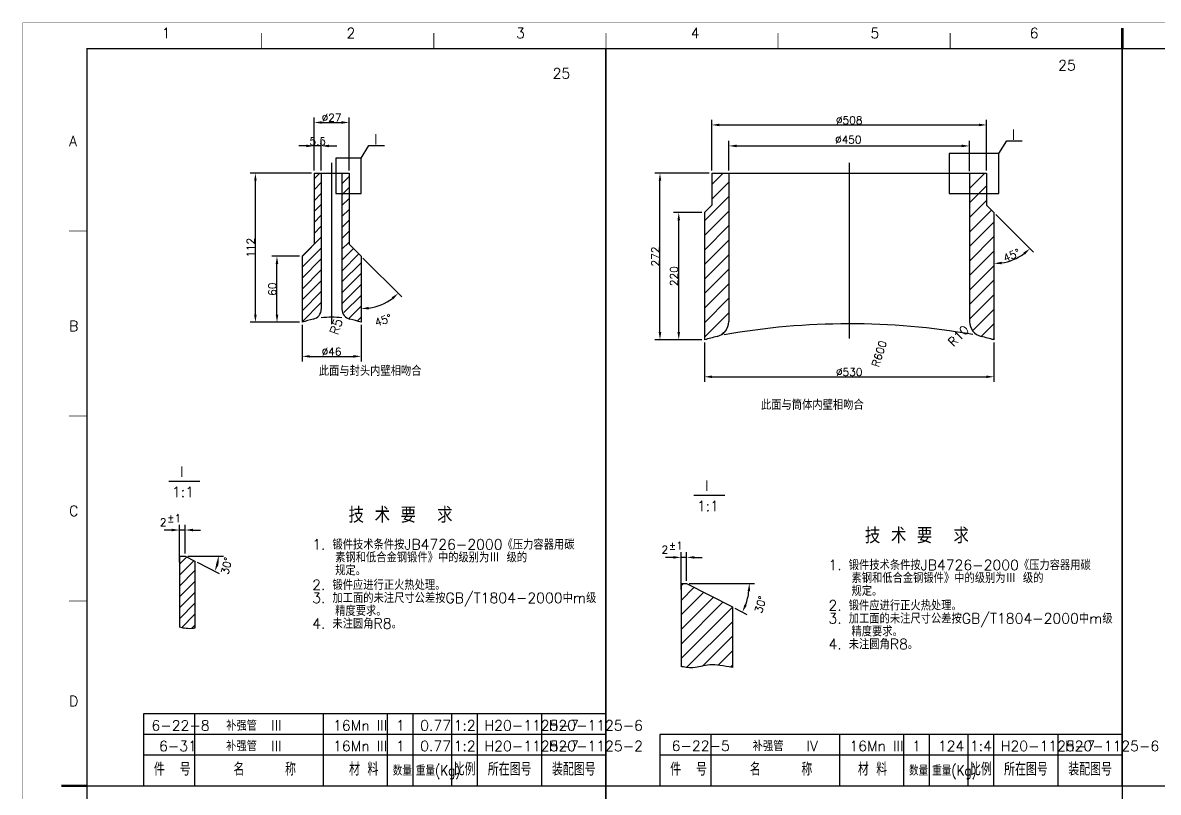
# Model space of a CAD drawing. Extents: x 49444 to 186655, y 41039 to 60167.
# Drawn here: x 156462 to 163093, y 51701 to 56194 of the extents above; entities that cross this region are included whole.
import ezdxf
from ezdxf.enums import TextEntityAlignment as Align

# ---------------------------------------------------------------- set-up
doc = ezdxf.new("R2010")
doc.units = 0
doc.header["$LTSCALE"] = 60
doc.header["$MEASUREMENT"] = 0
doc.header["$PDMODE"] = 3
doc.header["$PDSIZE"] = 0.001
doc.layers.get('0').update_dxf_attribs({"linetype": 'CONTINUOUS'})
doc.layers.get('DEFPOINTS').update_dxf_attribs({"linetype": 'CONTINUOUS'})
doc.styles.get("Standard").update_dxf_attribs({"font": 'txt_l', "bigfont": 'hztxt_l'})
doc.dimstyles.get("Standard").update_dxf_attribs({"dimtxt": 0.18, "dimasz": 0.18, "dimexe": 0.18, "dimexo": 0.0625, "dimgap": 0.09, "dimtad": 0, "dimtih": 1, "dimtoh": 1, "dimdec": 4, "dimzin": 0, "dimdsep": 46, "dimtxsty": 'Standard', "dimcen": 0.09, "dimadec": 0, "dimazin": 0, "dimtfac": 1, "dimtdec": 4, "dimtofl": 0, "dimtmove": 0, "dimatfit": 3, "dimfxl": 0, "dimtolj": 1, "dimtzin": 0, "dimarcsym": 0})
doc.dimstyles.new('STANDARD$0', dxfattribs={"dimtxt": 3, "dimasz": 3, "dimexe": 2, "dimexo": 1, "dimgap": 0.5, "dimtad": 1, "dimdec": 0, "dimzin": 0, "dimdsep": 46, "dimtxsty": 'Standard', "dimcen": 1, "dimclrd": 256, "dimclre": 256, "dimclrt": 256, "dimadec": 0, "dimazin": 0, "dimtfac": 1.5, "dimtdec": 3, "dimtix": 1, "dimtmove": 0, "dimatfit": 2, "dimfxl": 0, "dimtolj": 1, "dimarcsym": 0})

# ---------------------------------------------------------------- blocks, each defined once
blk = doc.blocks.new('*D297')
at = {"color": 0, "lineweight": -2}
blk.add_line((162144, 55075.3), (162365.4, 54854.6), dxfattribs=at)
blk.add_arc((162133.3, 55085.9), 297.6, 278.67096, 306.4117, dxfattribs=at)
at = {"color": 0}
for points in [[(162305.1, 54852.1), (162314.9, 54840.7), (162344.1, 54875.8)], [(162178.8, 54784.2), (162177.6, 54799.2), (162133.3, 54788.3)]]:
    blk.add_solid(points, dxfattribs=at)
at = {"layer": 'DEFPOINTS', "color": 0}
for p in [(162065.8, 55153.2), (162133.3, 55085.9), (162133.3, 55085.9), (162210.5, 54798.5), (162133.3, 54343.3)]:
    blk.add_point(p, dxfattribs=at)
at = {"color": 0, "insert": (162236.9, 54836.3), "char_height": 45, "attachment_point": 5, "rotation": 22.54133}
blk.add_mtext('\\A1;45°', dxfattribs=at)
blk = doc.blocks.new('*D299')
at = {"lineweight": -2}
for p, q in [((160470.5, 55316.5), (160153.3, 55316.5)), ((160183.3, 54388.3), (160183.3, 55271.5)), ((160428, 54343.3), (160153.3, 54343.3))]:
    blk.add_line(p, q, dxfattribs=at)
for points in [[(160175.8, 55271.5), (160190.8, 55271.5), (160183.3, 55316.5)], [(160175.8, 54388.3), (160190.8, 54388.3), (160183.3, 54343.3)]]:
    blk.add_solid(points)
at = {"layer": 'DEFPOINTS', "color": 0}
for p in [(160183.3, 55316.5), (160485.5, 55316.5), (160443, 54343.3)]:
    blk.add_point(p, dxfattribs=at)
at = {"insert": (160155.9, 54829.9), "char_height": 45, "attachment_point": 5, "rotation": 90}
blk.add_mtext('\\A1;272', dxfattribs=at)
blk = doc.blocks.new('*D298')
at = {"lineweight": -2}
for p, q in [((160428, 55085.9), (160262.9, 55085.9)), ((160292.9, 54388.3), (160292.9, 55040.9)), ((160428, 54343.3), (160262.9, 54343.3))]:
    blk.add_line(p, q, dxfattribs=at)
for points in [[(160285.4, 55040.9), (160300.4, 55040.9), (160292.9, 55085.9)], [(160285.4, 54388.3), (160300.4, 54388.3), (160292.9, 54343.3)]]:
    blk.add_solid(points)
at = {"layer": 'DEFPOINTS', "color": 0}
for p in [(160292.9, 55085.9), (160443, 55085.9), (160443, 54343.3)]:
    blk.add_point(p, dxfattribs=at)
at = {"insert": (160265.6, 54714.6), "char_height": 45, "attachment_point": 5, "rotation": 90}
blk.add_mtext('\\A1;220', dxfattribs=at)
blk = doc.blocks.new('*X4')
at = {"color": 0}
for p, q in [((1770.92, 130.43), (1771.88, 131.4)), ((1770.92, 124.77), (1776.03, 129.89)), ((1770.92, 119.12), (1779.77, 127.97)), ((1770.92, 113.46), (1783.5, 126.04)), ((1770.92, 107.8), (1787.24, 124.12)), ((1770.92, 102.15), (1790.92, 122.15)), ((1773.09, 98.66), (1790.92, 116.49)), ((1779.32, 99.23), (1790.92, 110.83)), ((1785.32, 99.58), (1790.92, 105.18)), ((1790.2, 98.8), (1790.92, 99.52))]:
    blk.add_line(p, q, dxfattribs=at)
blk = doc.blocks.new('*D288')
at = {"lineweight": -2}
for p, q in [((160261.3, 53072.7), (160216.3, 53072.7)), ((160306.3, 52885), (160306.3, 53102.7)), ((160339.2, 53072.7), (160306.3, 53072.7)), ((160339.2, 52935.7), (160339.2, 53102.7)), ((160384.2, 53072.7), (160429.2, 53072.7))]:
    blk.add_line(p, q, dxfattribs=at)
for points in [[(160261.3, 53080.2), (160261.3, 53065.2), (160306.3, 53072.7)], [(160384.2, 53080.2), (160384.2, 53065.2), (160339.2, 53072.7)]]:
    blk.add_solid(points)
at = {"layer": 'DEFPOINTS', "color": 0}
for p in [(160306.3, 53072.7), (160339.2, 52920.7), (160306.3, 52870)]:
    blk.add_point(p, dxfattribs=at)
at = {"insert": (160210.9, 53117.7), "char_height": 45, "attachment_point": 5}
blk.add_mtext('\\A1;2', dxfattribs=at)
blk = doc.blocks.new('*D300')
at = {"lineweight": -2}
for p, q in [((160443, 54328.3), (160443, 54097.2)), ((162133.3, 54328.3), (162133.3, 54097.2)), ((160488, 54127.2), (162088.3, 54127.2))]:
    blk.add_line(p, q, dxfattribs=at)
for points in [[(160488, 54134.7), (160488, 54119.7), (160443, 54127.2)], [(162088.3, 54134.7), (162088.3, 54119.7), (162133.3, 54127.2)]]:
    blk.add_solid(points)
at = {"layer": 'DEFPOINTS', "color": 0}
for p in [(160443, 54343.3), (162133.3, 54343.3), (162133.3, 54127.2)]:
    blk.add_point(p, dxfattribs=at)
at = {"insert": (161288.2, 54154.6), "char_height": 45, "attachment_point": 5}
blk.add_mtext('\\A1;%%c530', dxfattribs=at)
blk = doc.blocks.new('*D287')
at = {"color": 0, "lineweight": -2}
for p, q in [((160354.2, 52920.7), (160735.4, 52920.7)), ((160619.7, 52776.4), (160691.5, 52739.4))]:
    blk.add_line(p, q, dxfattribs=at)
blk.add_arc((160339.2, 52920.7), 366.2, 339.80898, 352.95512, dxfattribs=at)
at = {"color": 0}
for points in [[(160695.2, 52876.3), (160710.1, 52875.4), (160705.4, 52920.7)], [(160689.8, 52791.3), (160676, 52797.4), (160664.8, 52753.1)]]:
    blk.add_solid(points, dxfattribs=at)
at = {"layer": 'DEFPOINTS', "color": 0}
for p in [(160306.3, 52920.7), (160339.2, 52920.7), (160339.2, 52920.7), (160700.8, 52863), (160606.4, 52783.2)]:
    blk.add_point(p, dxfattribs=at)
at = {"color": 0, "insert": (160770.4, 52797.7), "char_height": 45, "attachment_point": 5, "rotation": 74.07296}
blk.add_mtext('\\A1;30%%d', dxfattribs=at)
blk = doc.blocks.new('*D302')
at = {"lineweight": -2}
for p, q in [((160485.5, 55331.5), (160485.5, 55627.5)), ((160530.5, 55597.5), (162045.9, 55597.5)), ((162090.9, 55331.5), (162090.9, 55627.5))]:
    blk.add_line(p, q, dxfattribs=at)
for points in [[(160530.5, 55605), (160530.5, 55590), (160485.5, 55597.5)], [(162045.9, 55605), (162045.9, 55590), (162090.9, 55597.5)]]:
    blk.add_solid(points)
at = {"layer": 'DEFPOINTS', "color": 0}
for p in [(162090.9, 55597.5), (160485.5, 55316.5), (162090.9, 55316.5)]:
    blk.add_point(p, dxfattribs=at)
at = {"insert": (161288.2, 55624.9), "char_height": 45, "attachment_point": 5}
blk.add_mtext('\\A1;%%c508', dxfattribs=at)
blk = doc.blocks.new('*X7')
at = {"color": 0}
for p, q in [((2253.92, 596.46), (2258.41, 600.96)), ((2253.92, 590.8), (2260.59, 597.47)), ((2354.27, 600.65), (2354.58, 600.96)), ((2354.27, 594.99), (2360.24, 600.96)), ((2354.27, 589.34), (2357.95, 593.01)), ((2357.95, 593.01), (2360.94, 596.01)), ((2251.09, 582.31), (2260.59, 591.81)), ((2354.27, 583.68), (2360.94, 590.35)), ((2251.09, 576.66), (2260.59, 586.16)), ((2354.27, 578.02), (2362.8, 586.55)), ((2251.09, 571), (2260.59, 580.5)), ((2354.27, 572.37), (2363.77, 581.87)), ((2251.09, 565.34), (2260.59, 574.84)), ((2354.27, 566.71), (2363.77, 576.21)), ((2354.27, 561.05), (2363.77, 570.55)), ((2251.09, 559.69), (2260.59, 569.19)), ((2251.09, 554.03), (2260.59, 563.53)), ((2354.27, 555.4), (2363.77, 564.9)), ((2251.09, 548.37), (2260.59, 557.87)), ((2354.27, 549.74), (2363.77, 559.24)), ((2354.27, 544.08), (2363.77, 553.58)), ((2251.09, 542.72), (2260.59, 552.22)), ((2251.09, 537.06), (2260.59, 546.56)), ((2355.46, 539.6), (2363.77, 547.92)), ((2257.79, 538.1), (2259.66, 539.98)), ((2358.86, 537.35), (2363.77, 542.27)), ((2363.35, 536.19), (2363.77, 536.61))]:
    blk.add_line(p, q, dxfattribs=at)
blk = doc.blocks.new('*D301')
at = {"lineweight": -2}
for p, q in [((160585.5, 55331.5), (160585.5, 55505)), ((161990.8, 55326.9), (161990.8, 55505)), ((160630.5, 55475), (161945.8, 55475))]:
    blk.add_line(p, q, dxfattribs=at)
for points in [[(160630.5, 55482.5), (160630.5, 55467.5), (160585.5, 55475)], [(161945.8, 55482.5), (161945.8, 55467.5), (161990.8, 55475)]]:
    blk.add_solid(points)
at = {"layer": 'DEFPOINTS', "color": 0}
for p in [(161990.8, 55475), (160585.5, 55316.5), (161990.8, 55311.9)]:
    blk.add_point(p, dxfattribs=at)
at = {"insert": (161283.2, 55511.7), "char_height": 45, "attachment_point": 5}
blk.add_mtext('\\A1;%%c450', dxfattribs=at)
blk = doc.blocks.new('*D296')
at = {"lineweight": -2}
for p, q in [((158163.7, 55331.5), (158163.7, 55642)), ((158367.7, 55331.5), (158367.7, 55642)), ((158208.7, 55612), (158322.7, 55612))]:
    blk.add_line(p, q, dxfattribs=at)
for points in [[(158208.7, 55619.5), (158208.7, 55604.5), (158163.7, 55612)], [(158322.7, 55619.5), (158322.7, 55604.5), (158367.7, 55612)]]:
    blk.add_solid(points)
at = {"layer": 'DEFPOINTS', "color": 0}
for p in [(158367.7, 55612), (158163.7, 55316.5), (158367.7, 55316.5)]:
    blk.add_point(p, dxfattribs=at)
at = {"insert": (158265.7, 55639.4), "char_height": 45, "attachment_point": 5}
blk.add_mtext('\\A1;%%c27', dxfattribs=at)
blk = doc.blocks.new('*D295')
at = {"lineweight": -2}
for p, q in [((158163.7, 55331.5), (158163.7, 55505.1)), ((158205.7, 55331.5), (158205.7, 55505.1)), ((158118.7, 55475.1), (158073.7, 55475.1)), ((158205.7, 55475.1), (158163.7, 55475.1)), ((158250.7, 55475.1), (158295.7, 55475.1))]:
    blk.add_line(p, q, dxfattribs=at)
for points in [[(158118.7, 55482.6), (158118.7, 55467.6), (158163.7, 55475.1)], [(158250.7, 55482.6), (158250.7, 55467.6), (158205.7, 55475.1)]]:
    blk.add_solid(points)
at = {"layer": 'DEFPOINTS', "color": 0}
for p in [(158163.7, 55475.1), (158163.7, 55316.5), (158205.7, 55316.5)]:
    blk.add_point(p, dxfattribs=at)
at = {"insert": (158184.7, 55502.5), "char_height": 45, "attachment_point": 5}
blk.add_mtext('\\A1;5.5', dxfattribs=at)
blk = doc.blocks.new('*D291')
at = {"color": 0, "lineweight": -2}
blk.add_line((158448.8, 54820.7), (158676.4, 54593.4), dxfattribs=at)
blk.add_arc((158438.2, 54831.3), 306.7, 278.41487, 306.61989, dxfattribs=at)
at = {"color": 0}
for points in [[(158616.2, 54590.9), (158626, 54579.5), (158655.2, 54614.6)], [(158483.6, 54520.5), (158482.5, 54535.4), (158438.2, 54524.7)]]:
    blk.add_solid(points, dxfattribs=at)
at = {"layer": 'DEFPOINTS', "color": 0}
for p in [(158367.7, 54901.7), (158438.2, 54831.3), (158438.2, 54831.3), (158591.6, 54565.8), (158438.2, 54445.2)]:
    blk.add_point(p, dxfattribs=at)
at = {"color": 0, "insert": (158566.8, 54457.3), "char_height": 45, "attachment_point": 5, "rotation": 18.97513}
blk.add_mtext('\\A1;45°', dxfattribs=at)
blk = doc.blocks.new('*D293')
at = {"lineweight": -2}
for p, q in [((158078.2, 54831.3), (157916.8, 54831.3)), ((157946.8, 54490.2), (157946.8, 54786.3)), ((158078.2, 54445.2), (157916.8, 54445.2))]:
    blk.add_line(p, q, dxfattribs=at)
for points in [[(157939.3, 54786.3), (157954.3, 54786.3), (157946.8, 54831.3)], [(157939.3, 54490.2), (157954.3, 54490.2), (157946.8, 54445.2)]]:
    blk.add_solid(points)
at = {"layer": 'DEFPOINTS', "color": 0}
for p in [(157946.8, 54831.3), (158093.2, 54831.3), (158093.2, 54445.2)]:
    blk.add_point(p, dxfattribs=at)
at = {"insert": (157919.5, 54638.2), "char_height": 45, "attachment_point": 5, "rotation": 90}
blk.add_mtext('\\A1;60', dxfattribs=at)
blk = doc.blocks.new('*X10')
at = {"color": 0}
for p, q in [((3255.29, 272.71), (3257.55, 274.97)), ((3255.29, 268.47), (3258.09, 271.27)), ((3266.09, 270.78), (3268.89, 273.58)), ((3255.29, 264.23), (3258.09, 267.03)), ((3266.09, 266.54), (3266.57, 267.03)), ((3266.57, 267.03), (3268.89, 269.34)), ((3255.29, 259.98), (3258.09, 262.78)), ((3266.09, 262.3), (3268.89, 265.1)), ((3266.09, 258.06), (3268.89, 260.86)), ((3255.29, 255.74), (3258.09, 258.54)), ((3266.09, 253.81), (3268.89, 256.61)), ((3255.29, 251.5), (3258.09, 254.3)), ((3266.09, 249.57), (3268.89, 252.37)), ((3250.59, 242.56), (3258.09, 250.06)), ((3266.09, 245.33), (3268.89, 248.13)), ((3250.59, 238.31), (3258.09, 245.81)), ((3266.09, 241.09), (3270.61, 245.61)), ((3266.09, 236.84), (3272.73, 243.49)), ((3250.59, 234.07), (3258.09, 241.57)), ((3266.09, 232.6), (3273.59, 240.1)), ((3250.59, 229.83), (3258.09, 237.33)), ((3266.09, 228.36), (3273.59, 235.86)), ((3250.59, 225.59), (3258.09, 233.09)), ((3266.09, 224.12), (3273.59, 231.62)), ((3250.59, 221.34), (3258.09, 228.84)), ((3266.87, 220.65), (3273.59, 227.37)), ((3250.59, 217.1), (3258.09, 224.6)), ((3268.98, 218.52), (3273.59, 223.13)), ((3272.08, 217.38), (3273.59, 218.89))]:
    blk.add_line(p, q, dxfattribs=at)
blk = doc.blocks.new('*D292')
at = {"lineweight": -2}
for p, q in [((158148.7, 55316.5), (157790.8, 55316.5)), ((157820.8, 54490.2), (157820.8, 55271.5)), ((158078.2, 54445.2), (157790.8, 54445.2))]:
    blk.add_line(p, q, dxfattribs=at)
for points in [[(157813.3, 55271.5), (157828.3, 55271.5), (157820.8, 55316.5)], [(157813.3, 54490.2), (157828.3, 54490.2), (157820.8, 54445.2)]]:
    blk.add_solid(points)
at = {"layer": 'DEFPOINTS', "color": 0}
for p in [(157820.8, 55316.5), (158163.7, 55316.5), (158093.2, 54445.2)]:
    blk.add_point(p, dxfattribs=at)
at = {"insert": (157793.4, 54880.8), "char_height": 45, "attachment_point": 5, "rotation": 90}
blk.add_mtext('\\A1;112', dxfattribs=at)
blk = doc.blocks.new('*D273')
at = {"lineweight": -2}
for p, q in [((157377.6, 53045), (157377.6, 53262.6)), ((157410.5, 53095.7), (157410.5, 53262.6)), ((157332.6, 53232.6), (157287.6, 53232.6)), ((157410.5, 53232.6), (157377.6, 53232.6)), ((157455.5, 53232.6), (157500.5, 53232.6))]:
    blk.add_line(p, q, dxfattribs=at)
for points in [[(157332.6, 53240.1), (157332.6, 53225.1), (157377.6, 53232.6)], [(157455.5, 53240.1), (157455.5, 53225.1), (157410.5, 53232.6)]]:
    blk.add_solid(points)
at = {"layer": 'DEFPOINTS', "color": 0}
for p in [(157377.6, 53232.6), (157410.5, 53080.7), (157377.6, 53030)]:
    blk.add_point(p, dxfattribs=at)
at = {"insert": (157282.2, 53277.6), "char_height": 45, "attachment_point": 5}
blk.add_mtext('\\A1;2', dxfattribs=at)
blk = doc.blocks.new('*D272')
at = {"color": 0, "lineweight": -2}
for p, q in [((157425.5, 53080.7), (157635, 53080.7)), ((157481, 53044.4), (157610.1, 52977.9))]:
    blk.add_line(p, q, dxfattribs=at)
blk.add_arc((157410.5, 53080.7), 194.5, 346.049, 346.7151, dxfattribs=at)
at = {"color": 0}
for points in [[(157592.4, 53036.8), (157607.3, 53035.1), (157605, 53080.7)], [(157606.3, 53031.1), (157592.3, 53036.4), (157583.4, 52991.6)]]:
    blk.add_solid(points, dxfattribs=at)
at = {"layer": 'DEFPOINTS', "color": 0}
for p in [(157377.6, 53080.7), (157410.5, 53080.7), (157410.5, 53080.7), (157467.6, 53051.2), (157595.3, 53020)]:
    blk.add_point(p, dxfattribs=at)
at = {"color": 0, "insert": (157652.1, 53023.2), "char_height": 45, "attachment_point": 5, "rotation": 76.62343}
blk.add_mtext('\\A1;30%%d', dxfattribs=at)
blk = doc.blocks.new('*X11')
at = {"color": 0}
for p, q in [((3202.89, 122.73), (3205.73, 125.58)), ((3202.89, 118.49), (3208.54, 124.14)), ((3202.89, 114.24), (3208.89, 120.24)), ((3202.89, 110), (3208.89, 116)), ((3202.89, 105.76), (3208.89, 111.76)), ((3202.89, 101.52), (3208.89, 107.52)), ((3203.63, 98.02), (3208.89, 103.27)), ((3207.52, 97.67), (3208.89, 99.03))]:
    blk.add_line(p, q, dxfattribs=at)
blk = doc.blocks.new('*D294')
at = {"lineweight": -2}
for p, q in [((158093.2, 54430.2), (158093.2, 54216.4)), ((158438.2, 54430.2), (158438.2, 54216.4)), ((158138.2, 54246.4), (158393.2, 54246.4))]:
    blk.add_line(p, q, dxfattribs=at)
for points in [[(158138.2, 54253.9), (158138.2, 54238.9), (158093.2, 54246.4)], [(158393.2, 54253.9), (158393.2, 54238.9), (158438.2, 54246.4)]]:
    blk.add_solid(points)
at = {"layer": 'DEFPOINTS', "color": 0}
for p in [(158093.2, 54445.2), (158438.2, 54445.2), (158438.2, 54246.4)]:
    blk.add_point(p, dxfattribs=at)
at = {"insert": (158265.7, 54273.7), "char_height": 45, "attachment_point": 5}
blk.add_mtext('\\A1;%%c46', dxfattribs=at)

msp = doc.modelspace()

# ---------------------------------------------------------------- linework, layer by layer
for p, q in [((159867.696128, 47433.6982), (159867.696123, 56043.698194)), ((162882.696123, 51738.698194), (162882.696123, 56043.698194)), ((158265.683532, 55375.970492), (158265.683532, 54435.02492)), ((158437.876025, 55403.733849), (158290.241828, 55403.733849)), ((158290.241828, 55403.733849), (158290.241828, 55197.304308)), ((158437.876025, 55197.304308), (158437.876025, 55403.733849)), ((161288.183521, 55375.970471), (161288.183521, 54350.280442)), ((161871.848474, 55431.107874), (161871.848474, 55197.304288)), ((162161.999977, 55431.107874), (161871.848474, 55431.107874)), ((162161.999977, 55197.304288), (162161.999977, 55431.107874)), ((158290.241828, 55197.304308), (158437.876025, 55197.304308)), ((161871.848474, 55197.304288), (162161.999977, 55197.304288)), ((157316.151571, 53518.135519), (157496.915034, 53518.135519)), ((160381.774574, 53435.909712), (160562.538037, 53435.909712)), ((157410.499263, 53232.423825), (157374.611722, 53232.423825)), ((160339.190319, 53072.509034), (160303.302778, 53072.509034))]:
    msp.add_line(p, q)
at = {"const_width": 1.5}
msp.add_lwpolyline([(156462.696128, 47283.6982), (169077.696128, 47283.6982), (169077.696128, 56193.6982), (156462.696128, 56193.6982), (156462.696128, 47283.6982, 1.9635677679)], format="xyb", dxfattribs=at)
for points, format in [([(162882.696128, 56163.6982, 15, 15, 0), (162882.696128, 56043.6982, 15, 15, 0)], "xyseb"), ([(157857.696128, 56133.6982, 4.5, 4.5, 0), (157857.696128, 56043.6982, 4.5, 4.5, 0)], "xyseb"), ([(158862.696128, 56133.6982, 4.5, 4.5, 0), (158862.696128, 56043.6982, 4.5, 4.5, 0)], "xyseb"), ([(159867.696128, 56133.6982, 4.5, 4.5, 0), (159867.696128, 56043.6982, 4.5, 4.5, 0)], "xyseb"), ([(160872.696128, 56133.6982, 4.5, 4.5, 0), (160872.696128, 56043.6982, 4.5, 4.5, 0)], "xyseb"), ([(161877.696128, 56133.6982, 4.5, 4.5, 0), (161877.696128, 56043.6982, 4.5, 4.5, 0)], "xyseb"), ([(159867.696128, 47433.698194, 7.5, 7.5, 0), (159867.696128, 56043.698194, 7.5, 7.5, 0)], "xyseb"), ([(162882.696123, 51738.698194, 7.5, 7.5, 0), (162882.696123, 56043.698194, 7.5, 7.5, 0)], "xyseb"), ([(156837.696128, 54978.6982, 4.5, 4.5, 0), (156732.696128, 54978.6982, 4.5, 4.5, 0)], "xyseb"), ([(158158.237263, 54463.64368, 0.35374), (158205.683538, 54522.315685, 6.283185)], "xyb"), ([(158325.683538, 54522.315685, 0.35374), (158373.129813, 54463.64368, 4.501603)], "xyb"), ([(158158.237263, 54463.64368, 0.032957), (158093.183538, 54445.171015, 1.913364)], "xyb"), ([(158113.526704, 54453.079016, 0, 15, 0), (158122.470743, 54408.976815, 0, 0, 0), (158183.737218, 54115.610898, 0, 0, 0), (158768.496116, 54115.610525, 0, 0, 0)], "xyseb"), ([(158325.683538, 54471.492745, 0.058619), (158205.683538, 54471.492745, 1.687901)], "xyb"), ([(158346.100875, 54476.178076, 0, 15, 0), (158332.264244, 54433.358132, 0, 0, 0), (158309.514444, 54362.954783, 0, 0, 0)], "xyseb"), ([(158438.183538, 54445.171015, 0.032957), (158373.129813, 54463.64368, 1.36001)], "xyb"), ([(160516.806648, 54362.386294, 0.345888), (160585.521168, 54449.833009)], "xyb"), ([(161990.845113, 54449.833009, 0.345888), (162059.559633, 54362.386294, 4.473621)], "xyb"), ([(162010.161003, 54373.902304, 0.086944), (160558.591143, 54372.498169, 1.745215)], "xyb"), ([(161566.233241, 54420.678501, 0, 15, 0), (161551.689609, 54378.093494, 0, 0, 0), (161383.92139, 53908.782592, 0, 0, 0), (160790.158249, 53908.782592, 0, 0, 0)], "xyseb"), ([(162007.740586, 54392.497354, 0, 15, 0), (161975.904684, 54360.693654, 0, 0, 0), (161902.094283, 54286.957911, 0, 0, 0)], "xyseb"), ([(160516.806633, 54362.386294, 0.007314), (160443.021153, 54343.278724, 1.838818)], "xyb"), ([(162133.345128, 54343.278724, 0.007314), (162059.559648, 54362.386294, 1.332029)], "xyb"), ([(156837.696128, 53898.6982, 4.5, 4.5, 0), (156732.696128, 53898.6982, 4.5, 4.5, 0)], "xyseb"), ([(156837.696128, 52818.6982, 4.5, 4.5, 0), (156732.696128, 52818.6982, 4.5, 4.5, 0)], "xyseb"), ([(157467.645829, 52659.217643, -0.0178683193), (157447.459398, 52656.926771, -0.0606294752), (157406.786066, 52658.711085, -0.0205472304), (157377.645831, 52664.801589)], "xyb"), ([(160606.384756, 52429.680203, 0.018171565), (160532.956464, 52441.632204, 0.0760909178), (160474.710751, 52444.949238, 0.0370838673), (160422.691925, 52436.066146, -0.0415237699), (160376.150454, 52428.542448, -0.0606294752), (160335.477121, 52430.326762, -0.0205472304), (160306.336887, 52436.417266)], "xyb"), ([(156837.696128, 51738.6982, 15, 15, 0), (156687.696128, 51738.6982, 15, 15, 0)], "xyseb"), ([(156837.696123, 51738.698194, 7.5, 7.5, 0), (162882.696123, 51738.698194, 7.5, 7.5, 0)], "xyseb"), ([(162882.696119, 51738.698194, 7.5, 7.5, 0), (168927.696119, 51738.698194, 7.5, 7.5, 0)], "xyseb"), ([(162882.696123, 51738.698194, 7.5, 7.5, 0), (162882.696123, 47433.698194, 7.5, 7.5, 0)], "xyseb"), ([(162882.696123, 51738.698194, 7.5, 7.5, 0), (168927.696123, 51738.698194, 7.5, 7.5, 0)], "xyseb")]:
    msp.add_lwpolyline(points, format=format)
at = {"const_width": 7.5}
msp.add_lwpolyline([(156837.696128, 47433.6982), (168927.696128, 47433.6982), (168927.696128, 56043.6982), (156837.696128, 56043.6982), (156837.696128, 47433.6982)], dxfattribs=at)
for points in [[(162161.999977, 55431.107874), (162207.963752, 55504.495329), (162297.963752, 55504.495329)], [(158437.876025, 55403.733849), (158483.839799, 55477.121303), (158573.839799, 55477.121303)], [(158163.683538, 55316.500675), (158367.683538, 55316.500675)], [(158163.683538, 55316.500675), (158163.683538, 54901.740265)], [(158205.683538, 55316.500675), (158205.683538, 54522.315685)], [(158325.683538, 55316.500675), (158325.683538, 54522.315685)], [(158367.683538, 55316.500675), (158367.683538, 54901.740265)], [(160485.471168, 55316.500669), (160485.471168, 55128.246694)], [(160485.471168, 55316.500669), (162090.895113, 55316.500669)], [(160585.521168, 55316.500669), (160585.521168, 54449.833009)], [(161990.845113, 55316.500669), (161990.845113, 54449.833009)], [(162090.895113, 55316.500669), (162090.895113, 55128.247459)], [(160443.021168, 55085.918989), (160485.471168, 55128.246694)], [(162133.345893, 55085.918989), (162090.895113, 55128.247459)], [(160443.021168, 55085.918989), (160443.021168, 54343.278724)], [(162133.345113, 55085.919769), (162133.345113, 54343.278724)], [(158093.183538, 54831.325765), (158163.683538, 54901.740265)], [(158438.183538, 54831.325765), (158367.683538, 54901.740265)], [(158093.183538, 54831.325765), (158093.183538, 54445.171015)], [(158438.183538, 54831.325765), (158438.183538, 54445.171015)], [(157377.645828, 53080.66099), (157377.645828, 52664.80159)], [(157377.645828, 53080.66099), (157410.499248, 53080.66099)], [(157410.499248, 53080.66099), (157467.645828, 53051.246365)], [(157467.645828, 53051.246365), (157467.645828, 52659.217645)], [(160306.336893, 52920.746214), (160306.336893, 52436.417274)], [(160306.336893, 52920.746214), (160339.190313, 52920.746214)], [(160339.190313, 52920.746214), (160606.384758, 52783.215234)], [(160606.384758, 52783.215234), (160606.384758, 52429.680219)], [(159867.696123, 52158.698194), (157167.696123, 52158.698194)], [(159867.696123, 52038.698194), (157167.696123, 52038.698194)], [(162882.696123, 52038.6982), (160182.696123, 52038.6982)], [(159867.696123, 51918.698194), (157167.696123, 51918.698194)], [(162882.696123, 51918.6982), (160182.696123, 51918.6982)]]:
    msp.add_lwpolyline(points)
at = {"color": 7}
for points in [[(157167.696123, 52158.698194), (157167.696123, 51738.698194)], [(157467.696123, 51738.698194), (157467.696123, 52158.698194)], [(158217.696123, 51738.698194), (158217.696123, 52158.698194)], [(158592.696123, 51738.698194), (158592.696123, 52158.698194)], [(158742.696123, 51738.698194), (158742.696123, 52158.698194)], [(158967.696123, 51738.698194), (158967.696123, 52158.698194)], [(159117.696123, 51738.698194), (159117.696123, 52158.698194)], [(159492.696123, 51738.698194), (159492.696123, 52158.698194)], [(160182.696123, 52038.6982), (160182.696123, 51738.6982)], [(160482.696123, 51738.6982), (160482.696123, 52038.6982)], [(161232.696123, 51738.6982), (161232.696123, 52038.6982)], [(161607.696123, 51738.6982), (161607.696123, 52038.6982)], [(161757.696123, 51738.6982), (161757.696123, 52038.6982)], [(161982.696123, 51738.6982), (161982.696123, 52038.6982)], [(162132.696123, 51738.6982), (162132.696123, 52038.6982)], [(162507.696123, 51738.6982), (162507.696123, 52038.6982)]]:
    msp.add_lwpolyline(points, dxfattribs=at)

# ---------------------------------------------------------------- block references
at = {"xscale": 15, "yscale": 15, "zscale": 15}
for name, p in [('*X10', (109334.345088, 51191.913865)), ('*X7', (126676.721652, 46302.160061)), ('*X11', (109334.345088, 51191.913865)), ('*X4', (133742.575261, 50949.819646))]:
    msp.add_blockref(name, p, dxfattribs=at)

# ---------------------------------------------------------------- texts
for s, height, p in [('1', 60, (157272.696128, 56103.6982)), ('2', 60, (158352.696128, 56103.6982)), ('3', 60, (159342.696128, 56103.6982)), ('4', 60, (160362.696128, 56103.6982)), ('5', 60, (161412.696128, 56103.6982)), ('6', 60, (162342.696128, 56103.6982)), ('A', 60, (156732.696128, 55473.6982)), ('B', 60, (156732.696128, 54393.6982)), ('此面与封头内壁相吻合', 60, (158190.849846, 54132.333611)), ('此面与筒体内壁相吻合', 60, (160773.313888, 53934.018469)), ('C', 60, (156732.696128, 53313.6982)), ('±1', 45, (157306.118124, 53279.312656)), ('1. 锻件技术条件按JB4726-2000《压力容器用碳', 60, (158152.380177, 53118.26464)), ('±1', 45, (160234.80918, 53119.397866)), ('   素钢和低合金钢锻件》中的级别为Ⅲ 级的', 60, (158152.380177, 53043.26464)), ('1. 锻件技术条件按JB4726-2000《压力容器用碳', 60, (161167.380177, 52998.264646)), ('   规定。', 60, (158152.380177, 52967.65301)), ('   素钢和低合金钢锻件》中的级别为Ⅲ 级的', 60, (161167.380177, 52923.264646)), ('2. 锻件应进行正火热处理。', 60, (158152.380177, 52882.481003)), ('3. 加工面的未注尺寸公差按GB/T1804-2000中m级', 60, (158152.380177, 52806.282123)), ('   规定。', 60, (161167.380177, 52847.653017)), ('   精度要求。', 60, (158152.380177, 52731.282123)), ('2. 锻件应进行正火热处理。', 60, (161167.380177, 52762.481009)), ('4. 未注圆角R8。', 60, (158152.380177, 52656.282123)), ('3. 加工面的未注尺寸公差按GB/T1804-2000中m级', 60, (161167.380177, 52686.28213)), ('   精度要求。', 60, (161167.380177, 52611.28213)), ('4. 未注圆角R8。', 60, (161167.380177, 52536.28213)), ('D', 60, (156732.696128, 52203.6982)), ('补强管  III', 60, (157649.923515, 52061.404092)), ('6-22-8', 60, (157213.923588, 52061.114052)), ('16Mn III', 60, (158274.372378, 52061.404092)), ('1', 60, (158640.939802, 52061.404092)), ('0.77', 60, (158783.134737, 52061.404092)), ('1:2', 60, (158978.439802, 52061.404092)), ('H20-1125-7', 60, (159158.439802, 52061.404092)), ('H20-1125-6', 60, (159533.439802, 52061.404092)), ('6-31', 60, (157258.008685, 51941.114052)), ('补强管  III', 60, (157649.923515, 51941.404092)), ('16Mn III', 60, (158274.372378, 51941.404092)), ('1', 60, (158640.939802, 51941.404092)), ('0.77', 60, (158783.134737, 51941.404092)), ('1:2', 60, (158978.439802, 51941.404092)), ('H20-1125-7', 60, (159158.439802, 51941.404092)), ('H20-1125-2', 60, (159533.439802, 51941.404092)), ('6-22-5', 60, (160251.513093, 51942.617043)), ('补强管   IV', 60, (160724.648679, 51941.404099)), ('16Mn III', 60, (161289.372378, 51941.404099)), ('1', 60, (161655.939802, 51941.404099)), ('124', 60, (161806.116647, 51941.404099)), ('1:4', 60, (161993.439802, 51941.404099)), ('H20-1125-7', 60, (162173.439802, 51941.404099)), ('H20-1125-6', 60, (162548.439802, 51941.404099))]:
    msp.add_text(s, height=height).set_placement(p)
for p in [(162611.373747, 55916.313267), (159659.377487, 55868.621493)]:
    msp.add_text('25', height=60).set_placement(p, align=Align.RIGHT)
for s, height, p in [('I', 60, (162248.152122, 55510.997589)), ('I', 60, (158524.028169, 55483.623564)), ('I', 60, (157391.625486, 53543.074471)), ('I', 60, (160457.248489, 53460.848664)), ('1:1', 60, (157397.75892, 53424.616249)), ('1:1', 60, (160463.381923, 53342.390442)), ('技 术 要  求', 90, (158668.47524, 53274.589521)), ('技 术 要  求', 90, (161683.47524, 53154.589528))]:
    msp.add_text(s, height=height).set_placement(p, align=Align.CENTER)
for s, height, rotation, p in [('R5', 52.5, 72.0867594103, (158303.218904, 54368.26232)), ('R10', 52.5, 44.9652384217, (161896.219223, 54298.693825)), ('R600', 45, 72.5775196133, (161461.371517, 54180.370768))]:
    msp.add_text(s, height=height, rotation=rotation).set_placement(p)
at = {"width": 0.85}
for s, height, p in [('件  号', 75, (157227.696118, 51798.6982)), ('名     称', 75, (157692.696118, 51798.6982)), ('材 料', 75, (158367.696118, 51798.6982)), ('数量', 60, (158622.696118, 51798.6982)), ('重量(Kg)', 60, (158757.696118, 51798.6982)), ('比例', 75, (158979.005369, 51798.6982)), ('所在图号', 75, (159177.696118, 51798.6982)), ('装配图号', 75, (159552.696118, 51798.6982)), ('件  号', 75, (160242.696118, 51798.698207)), ('名     称', 75, (160707.696118, 51798.698207)), ('材 料', 75, (161338.957785, 51798.698207)), ('数量', 60, (161637.696118, 51798.698207)), ('重量(Kg)', 60, (161772.696118, 51798.698207)), ('比例', 75, (161994.005369, 51798.698207)), ('所在图号', 75, (162192.696118, 51798.698207)), ('装配图号', 75, (162567.696118, 51798.698207))]:
    msp.add_text(s, height=height, dxfattribs=at).set_placement(p)

# ---------------------------------------------------------------- dimensions: what is measured, and where the dimension line sits
for base, p1, p2, text, picture, middle in [((158367.683532, 55611.987404), (158163.683532, 55316.500681), (158367.683532, 55316.500681), '%%c27', '*D296', (158265.683532, 55639.362404)), ((162090.895109, 55597.477127), (160485.47116, 55316.500664), (162090.895109, 55316.500664), '%%c508', '*D302', (161288.183135, 55624.852127)), ((158163.683532, 55475.117805), (158205.683532, 55316.500681), (158163.683532, 55316.500681), '5.5', '*D295', (158184.683532, 55502.492805)), ((158438.183532, 54246.373969), (158093.183532, 54445.171017), (158438.183532, 54445.171017), '%%c46', '*D294', (158265.683532, 54273.748969)), ((162133.345109, 54127.237028), (160443.02116, 54343.278718), (162133.345109, 54343.278718), '%%c530', '*D300', (161288.183135, 54154.612028))]:
    dim = msp.add_linear_dim(base=base, p1=p1, p2=p2, text=text, dimstyle='STANDARD$0', override={"dimscale": 15, "dimgap": 0.1, "dimcen": 3, "dimtdec": 0, "dimtmove": 2, "dimatfit": 3})
    dim.commit()
    dim.dimension.update_dxf_attribs({"geometry": picture, "text_midpoint": middle})
for base, p1, p2, text, picture, middle in [((161990.845109, 55475.033479), (160585.521168, 55316.500669), (161990.845109, 55311.911258), '%%c450', '*D301', (161283.23958, 55511.743687)), ((157377.645831, 53232.580512), (157410.499263, 53080.660998), (157377.645831, 53029.962276), '2', '*D273', (157282.176835, 53277.580512)), ((160306.336887, 53072.665722), (160339.190319, 52920.746208), (160306.336887, 52870.047486), '2', '*D288', (160210.867891, 53117.665722))]:
    dim = msp.add_linear_dim(base=base, p1=p1, p2=p2, text=text, dimstyle='STANDARD$0', override={"dimscale": 15, "dimgap": 0.1, "dimcen": 3, "dimtdec": 0, "dimtmove": 2, "dimatfit": 3})
    dim.commit()
    dim.dimension.update_dxf_attribs({"geometry": picture, "text_midpoint": middle, "dimtype": 160})
for base, p1, p2, text, picture, middle in [((157820.761555, 55316.500681), (158093.183532, 54445.171017), (158163.683532, 55316.500681), '112', '*D292', (157793.386555, 54880.835849)), ((160183.303464, 55316.500664), (160443.02116, 54343.278718), (160485.471168, 55316.500664), '272', '*D299', (160155.928464, 54829.889691)), ((160292.938498, 55085.918986), (160443.02116, 54343.278718), (160443.02116, 55085.918986), '220', '*D298', (160265.563498, 54714.598852)), ((157946.834589, 54831.32576), (158093.183532, 54445.171017), (158093.183532, 54831.32576), '60', '*D293', (157919.459589, 54638.248389))]:
    dim = msp.add_linear_dim(base=base, p1=p1, p2=p2, angle=90, text=text, dimstyle='STANDARD$0', override={"dimscale": 15, "dimgap": 0.1, "dimcen": 3, "dimtdec": 0, "dimtmove": 2, "dimatfit": 3})
    dim.commit()
    dim.dimension.update_dxf_attribs({"geometry": picture, "text_midpoint": middle})
dim = msp.add_angular_dim_2l(base=(162210.516696, 54798.464476), line1=((162133.345109, 55085.919757), (162133.345109, 54343.278718)), line2=((162133.345883, 55085.918986), (162065.845883, 55153.224508)), dimstyle='Standard', override={"dimscale": 15, "dimtxt": 3, "dimasz": 3, "dimexe": 2, "dimexo": 1, "dimgap": 0.1, "dimtad": 1, "dimtih": 0, "dimtoh": 0, "dimdec": 0, "dimcen": 3, "dimtdec": 0, "dimtofl": 1, "dimtmove": 2})
dim.commit()
dim.dimension.update_dxf_attribs({"geometry": '*D297', "text_midpoint": (162236.948826, 54836.307674)})
dim = msp.add_angular_dim_2l(base=(158591.628357, 54565.799601), line1=((158438.183532, 54831.32576), (158438.183532, 54445.171017)), line2=((158438.183532, 54831.32576), (158367.683532, 54901.740269)), dimstyle='Standard', override={"dimscale": 15, "dimtxt": 3, "dimasz": 3, "dimexe": 2, "dimexo": 1, "dimgap": 0.1, "dimtad": 1, "dimtih": 0, "dimtoh": 0, "dimdec": 0, "dimcen": 3, "dimtdec": 0, "dimtofl": 1, "dimtmove": 2})
dim.commit()
dim.dimension.update_dxf_attribs({"geometry": '*D291', "text_midpoint": (158566.792066, 54457.292063), "dimtype": 162})
for base, line1, line2, picture, middle in [((157595.327088, 53020.04542), ((157410.499249, 53080.660996), (157467.645829, 53051.24637)), ((157377.645829, 53080.660996), (157410.499249, 53080.660996)), '*D272', (157652.113179, 53023.204861)), ((160700.816971, 52862.961316), ((160339.190319, 52920.746208), (160606.384756, 52783.215228)), ((160306.336887, 52920.746208), (160339.190319, 52920.746208)), '*D287', (160770.39164, 52797.695277))]:
    dim = msp.add_angular_dim_2l(base=base, line1=line1, line2=line2, text='30%%d', dimstyle='Standard', override={"dimscale": 15, "dimtxt": 3, "dimasz": 3, "dimexe": 2, "dimexo": 1, "dimgap": 0.1, "dimtad": 1, "dimtih": 0, "dimtoh": 0, "dimdec": 0, "dimcen": 3, "dimtdec": 0, "dimtofl": 1, "dimtmove": 2})
    dim.commit()
    dim.dimension.update_dxf_attribs({"geometry": picture, "text_midpoint": middle, "dimtype": 162})

doc.saveas('drawing.dxf')
